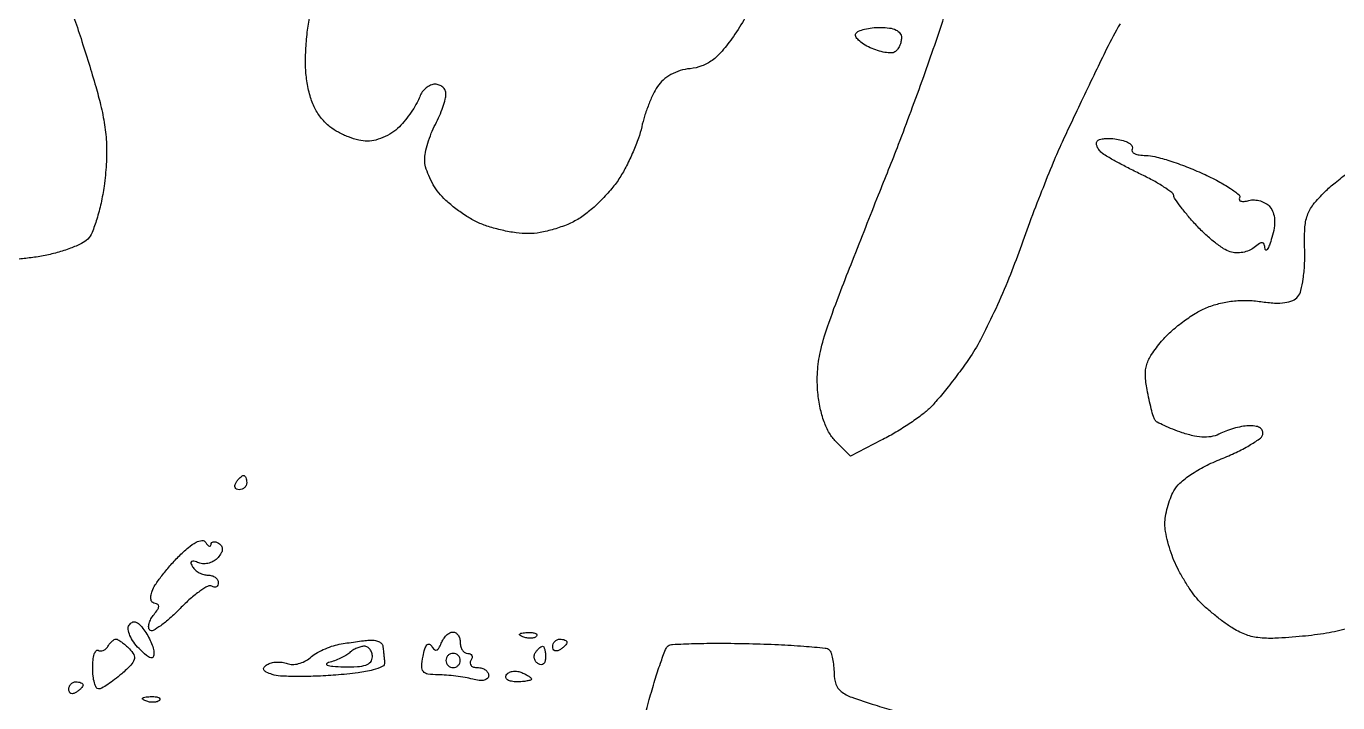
# Model space of a CAD drawing. Extents: x 0 to 102, y 0 to 135.
# Drawn here: x 58.12 to 73.71, y 86.04 to 94.09 of the extents above; entities that cross this region are included whole.
import ezdxf

# ---------------------------------------------------------------- set-up
doc = ezdxf.new("R2010")
doc.units = 0
doc.header["$MEASUREMENT"] = 0

msp = doc.modelspace()

# ---------------------------------------------------------------- linework, layer by layer
for points in [[(58.684608, 94.2021, -0.006032), (58.772818, 93.942002, -0.004343), (58.865229, 93.649711, -0.004387), (58.948286, 93.370115, -0.009467), (59.006227, 93.153228, -0.023365), (59.053299, 92.915396, -0.026596), (59.075438, 92.684279, -0.025826), (59.073219, 92.446333, -0.019866), (59.047103, 92.187848, -0.01849), (59.010578, 91.984111, -0.021113), (58.960325, 91.792578, -0.020823), (58.904574, 91.635196, -0.101171), (58.852661, 91.556604, -0.084159), (58.779086, 91.504358, -0.022618), (58.646875, 91.447785, -0.022246), (58.488578, 91.396272, -0.021362), (58.324187, 91.358229, -0.015203), (58.15851, 91.332463, -0.016605), (57.996373, 91.317721, -0.016252)], [(66.668108, 94.191114, -0.026001), (66.528474, 93.968065, -0.02315), (66.393048, 93.792709, -0.05681), (66.274414, 93.681435, -0.072535), (66.153151, 93.615962, -0.063185), (66.012357, 93.583877, 0.050835), (65.896016, 93.560362, 0.050328), (65.786397, 93.51381, 0.052645), (65.693046, 93.448932, 0.069664), (65.624932, 93.371137, 0.035491), (65.573425, 93.278856, 0.01672), (65.519648, 93.153311, 0.016474), (65.471864, 93.0175, 0.022295), (65.43832, 92.891801, -0.031595), (65.399808, 92.757556, -0.016132), (65.335583, 92.594297, -0.015963), (65.258291, 92.429687, -0.023051), (65.178827, 92.289931, -0.033373), (65.082977, 92.15842, -0.021414), (64.955664, 92.01881, -0.021514), (64.818626, 91.89227, -0.037266), (64.693266, 91.801239, -0.039983), (64.558954, 91.732394, -0.026465), (64.395511, 91.674429, -0.02664), (64.229379, 91.634719, -0.045371), (64.0873, 91.6218, -0.034918), (63.945392, 91.631722, -0.02096), (63.779189, 91.662229, -0.020937), (63.615606, 91.706678, -0.033984), (63.481635, 91.759431, -0.031084), (63.358379, 91.827603, -0.021508), (63.22777, 91.918961, -0.021757), (63.109419, 92.018019, -0.040994), (63.024699, 92.10924, -0.035897), (62.960856, 92.203619, -0.030207), (62.90698, 92.311655, -0.031291), (62.86986, 92.41671, -0.070112), (62.858321, 92.500359, -0.05086), (62.867306, 92.585987, -0.021607), (62.895813, 92.697918, -0.021112), (62.936799, 92.815724, -0.025931), (62.985221, 92.92162, 0.017749), (63.033596, 93.022994, 0.017936), (63.074476, 93.127195, 0.018053), (63.103456, 93.220251, 0.066548), (63.1116, 93.28117, 0.109727), (63.101666, 93.325894, 0.099865), (63.073543, 93.363964, 0.095108), (63.031508, 93.389496, 0.089287), (62.982045, 93.3984, 0.102361), (62.928612, 93.387345, 0.068958), (62.875198, 93.35491, 0.065384), (62.829901, 93.306945, 0.071857), (62.800238, 93.25035, -0.043897), (62.768374, 93.180322, -0.017282), (62.713005, 93.089874, -0.016949), (62.646077, 92.995684, -0.020307), (62.576647, 92.91195, -0.054937), (62.493326, 92.837663, -0.043335), (62.38911, 92.776354, -0.044223), (62.278855, 92.735261, -0.067194), (62.177662, 92.7216, -0.059609), (62.074708, 92.733918, -0.032319), (61.952829, 92.771989, -0.031696), (61.832119, 92.82746, -0.043124), (61.731942, 92.893139, -0.055897), (61.63072, 92.992912, -0.054038), (61.552787, 93.113712, -0.048128), (61.495892, 93.260925, -0.030952), (61.457576, 93.440043, -0.032377), (61.442795, 93.615354, -0.01862), (61.44658, 93.827393, -0.018443), (61.466511, 94.043497, -0.026655), (61.501254, 94.232118, -0.023933)], [(71.125818, 94.115889, 0.022732), (70.96455, 93.819538, 0.001184), (70.830462, 93.542337, 0.00085), (70.681932, 93.232065, 0.000859), (70.541567, 92.936258, 0.001853), (70.434774, 92.708014, 0.010775), (70.329421, 92.467182, 0.00405), (70.191919, 92.125626, 0.00401), (70.048167, 91.751238, 0.004864), (69.919643, 91.397895, -0.013358), (69.785621, 91.048053, -0.011182), (69.625361, 90.684238, -0.011337), (69.463817, 90.35815, -0.03013), (69.329596, 90.13569, -0.009518), (69.202022, 89.957804, -0.00874), (69.064171, 89.779697, -0.008772), (68.935656, 89.62515, -0.02826), (68.842837, 89.528993, -0.029711), (68.74463, 89.448409, -0.011813), (68.601095, 89.349342, -0.011642), (68.440768, 89.249447, -0.014346), (68.286607, 89.164178), (67.920313, 88.975087), (67.746116, 89.149284, -0.067601), (67.669786, 89.249607, -0.041184), (67.607189, 89.384996, -0.036378), (67.560589, 89.548258, -0.027386), (67.53258, 89.732893, -0.039149), (67.52827, 89.978653, -0.040173), (67.562522, 90.219914, -0.02846), (67.646641, 90.514407, -0.008896), (67.805436, 90.945503, -0.000855), (67.943657, 91.299318, -0.000592), (68.101189, 91.699145, -0.000597), (68.253485, 92.083006, -0.001226), (68.373854, 92.3832, 0.005009), (68.49267, 92.686135, 0.002365), (68.640231, 93.079322, 0.002344), (68.790831, 93.492391, 0.003307), (68.920865, 93.861975, 0.007871), (69.046612, 94.246634, 0.004716)], [(73.830878, 86.926063, -0.025777), (73.579802, 86.870402, -0.018488), (73.294732, 86.833236, -0.010945), (72.966296, 86.809948, -0.042814), (72.763239, 86.8174, -0.063478), (72.607768, 86.856939, -0.049329), (72.452381, 86.936734, -0.016861), (72.346926, 87.009921, -0.01198), (72.233606, 87.098667, -0.012113), (72.129417, 87.188685, -0.025034), (72.053457, 87.264865, -0.029914), (71.986228, 87.349014, -0.014315), (71.909725, 87.464356, -0.014135), (71.83648, 87.589724, -0.019562), (71.778507, 87.706333, -0.023126), (71.731771, 87.824714, -0.01881), (71.692494, 87.955311, -0.019207), (71.665438, 88.078545, -0.046076), (71.657447, 88.171633, -0.041745), (71.665399, 88.259847, -0.022703), (71.689026, 88.36613, -0.022471), (71.723073, 88.47276, -0.032952), (71.763197, 88.562635, -0.089941), (71.835369, 88.654642, -0.033016), (71.966355, 88.756347, -0.029854), (72.134827, 88.856084, -0.023966), (72.326634, 88.943335, 0.016047), (72.50492, 89.021052, 0.021471), (72.66091, 89.103477, 0.019321), (72.78206, 89.180734, 0.163576), (72.820134, 89.23185, 0.16237), (72.819881, 89.273908, 0.15626), (72.794481, 89.308169, 0.105351), (72.74378, 89.330381, 0.050787), (72.672888, 89.3376, 0.039498), (72.591096, 89.331129, 0.023381), (72.495198, 89.311223, 0.023303), (72.400764, 89.282216, 0.036712), (72.323296, 89.247806, -0.06556), (72.229301, 89.212377, -0.060823), (72.126874, 89.201267, -0.050164), (72.008297, 89.214808, -0.026213), (71.864736, 89.253978, -0.013213), (71.750764, 89.294962, -0.017185), (71.648857, 89.338769, -0.014914), (71.567368, 89.380181, -0.130029), (71.538159, 89.407866, -0.067996), (71.521238, 89.445982, -0.00765), (71.496226, 89.53753, -0.009167), (71.470002, 89.647999, -0.007324), (71.445677, 89.767937, -0.035995), (71.426347, 89.937541, -0.083275), (71.442232, 90.064333, -0.07603), (71.499868, 90.185945, -0.026297), (71.617322, 90.341438, -0.034644), (71.726769, 90.454588, -0.022456), (71.867499, 90.570234, -0.022579), (72.015874, 90.671268, -0.039241), (72.148357, 90.73927, -0.036584), (72.300645, 90.790183, -0.033936), (72.462597, 90.819932, -0.033324), (72.630048, 90.82784, -0.032366), (72.798731, 90.813613, 0.02197), (72.961451, 90.796478, 0.049515), (73.085244, 90.80118, 0.068679), (73.176788, 90.826916, 0.117593), (73.239846, 90.874389, 0.114449), (73.275247, 90.945222, 0.02323), (73.301822, 91.084071, 0.023374), (73.31798, 91.252017, 0.020037), (73.319599, 91.429644, -0.019156), (73.321463, 91.683363, -0.072393), (73.351411, 91.838918, -0.084165), (73.421923, 91.967178, -0.031615), (73.5597, 92.11996, -0.023387), (73.681254, 92.22809, -0.013082), (73.838351, 92.348533, -0.01303)], [(65.464688, 85.833734, -0.005051), (65.528867, 86.0805, -0.00752), (65.594985, 86.310792, -0.010799), (65.660987, 86.51251, -0.006872), (65.721759, 86.678195, -0.144473), (65.753362, 86.719571, -0.148418), (65.805299, 86.737761, -0.003602), (66.062253, 86.746758, -0.007539), (66.366357, 86.750626, -0.005018), (66.714933, 86.746305, -0.005581), (67.062861, 86.734613, -0.008471), (67.364928, 86.715952, -0.004013), (67.61937, 86.693846, -0.17437), (67.667366, 86.671253, -0.120534), (67.688801, 86.635949, -0.025955), (67.706898, 86.566193, -0.025675), (67.719809, 86.48112, -0.022049), (67.724803, 86.390719, 0.079932), (67.746818, 86.262943, 0.147464), (67.807791, 86.178068, 0.077965), (67.934866, 86.108744, 0.011728), (68.211253, 86.01705, 0.000029), (68.431732, 85.949614, 0.000017), (68.695935, 85.868832, 0.000017), (68.960376, 85.787995, 0.000028), (69.18165, 85.720377, -0.013184)]]:
    msp.add_lwpolyline(points, format="xyb")
for points in [[(68.277193, 94.0752, -0.035447), (68.383937, 94.067623, -0.078626), (68.461684, 94.043687, -0.117824), (68.508746, 94.004832, -0.162938), (68.526, 93.953293, -0.057609), (68.520195, 93.903074, -0.050202), (68.503011, 93.852988, -0.052891), (68.477711, 93.810445, -0.094035), (68.44774, 93.783018, -0.143516), (68.40337, 93.770811, -0.037794), (68.329257, 93.777659, -0.035167), (68.242415, 93.798728, -0.029813), (68.154292, 93.832696, -0.033994), (68.075083, 93.875506, -0.055344), (68.01543, 93.923158, -0.076851), (67.982453, 93.968123, -0.264141), (67.983746, 94.002971, -0.159802), (68.016887, 94.030902, -0.035522), (68.08836, 94.053983, -0.033465), (68.178667, 94.069897, -0.02689)], [(71.103295, 92.74288, -0.03662), (71.181454, 92.721913, -0.068149), (71.239794, 92.692177, -0.111713), (71.270081, 92.659062, -0.274577), (71.269521, 92.627326, 0.285846), (71.269614, 92.599003, 0.144146), (71.297409, 92.57441, 0.074714), (71.353591, 92.557711, 0.03495), (71.429484, 92.5524, -0.062229), (71.539293, 92.53868, -0.015163), (71.715112, 92.488329, -0.015309), (71.91465, 92.417777, -0.014716), (72.112181, 92.334284, -0.014681), (72.291745, 92.245612, -0.024781), (72.435932, 92.15965, -0.022479), (72.538708, 92.084382, -0.378491), (72.545287, 92.046074, 0.234832), (72.543196, 92.023471, 0.239133), (72.559952, 92.008405, 0.09601), (72.599712, 92.005561, 0.033956), (72.656043, 92.016271, -0.07743), (72.722173, 92.022988, -0.06062), (72.793304, 92.010454, -0.061338), (72.858459, 91.981511, -0.084579), (72.906951, 91.939889, -0.090746), (72.944413, 91.873186, -0.067403), (72.960915, 91.790132, -0.055326), (72.956031, 91.690571, -0.032704), (72.929463, 91.574457, -0.013787), (72.900265, 91.485724, -0.05154), (72.874839, 91.432879, -0.352769), (72.858913, 91.427227, -0.301422), (72.847872, 91.441809, 0.055048), (72.838496, 91.495608, 0.303832), (72.817097, 91.513572, 0.180177), (72.782016, 91.504685, 0.022022), (72.71776, 91.455969, -0.07702), (72.658844, 91.420734, -0.052231), (72.583581, 91.39902, -0.051647), (72.504333, 91.393199, -0.069473), (72.433479, 91.40526, -0.06997), (72.354869, 91.442947, -0.020635), (72.246487, 91.521642, -0.020278), (72.130577, 91.621236, -0.02053), (72.023614, 91.7295, -0.009722), (71.927525, 91.839309, -0.012747), (71.844352, 91.943449, -0.010296), (71.779457, 92.03286, -0.107635), (71.762213, 92.074477, 0.18954), (71.739542, 92.111207, 0.015799), (71.646192, 92.176669, 0.019319), (71.525764, 92.249077, 0.013669), (71.385469, 92.321293, -0.005978), (71.238514, 92.3941, -0.006548), (71.097767, 92.468279, -0.00616), (70.979091, 92.534732, -0.032324), (70.916881, 92.576152, -0.054033), (70.879707, 92.611484, -0.068938), (70.854412, 92.651368, -0.084064), (70.844281, 92.689485, -0.162826), (70.851412, 92.71984, -0.189048), (70.880598, 92.741731, -0.044688), (70.941634, 92.752871, -0.03985), (71.01904, 92.753766, -0.030206)], [(60.705493, 88.7454, -0.210953), (60.719759, 88.739101, -0.081139), (60.731841, 88.720549, -0.061769), (60.740064, 88.693189, -0.042167), (60.7428, 88.6608, -0.105053), (60.735942, 88.62852, -0.099167), (60.716482, 88.601051, -0.09642), (60.687407, 88.58264, -0.093332), (60.653207, 88.5762, -0.108972), (60.623179, 88.582823, -0.182303), (60.605291, 88.601051, -0.161196), (60.602659, 88.628474, -0.082592), (60.6159, 88.6608, -0.029505), (60.638657, 88.693183, -0.035638), (60.663786, 88.720549, -0.038439), (60.687665, 88.739855, -0.151918)], [(60.255055, 87.95011, 0.032291), (60.279136, 87.918671, 0.121381), (60.299332, 87.904527, 0.332588), (60.312416, 87.908187, 0.1606), (60.318505, 87.925543, -0.168547), (60.326375, 87.946913, -0.185534), (60.345477, 87.957776, -0.119781), (60.374419, 87.955215, -0.056784), (60.408508, 87.939161, -0.103183), (60.441849, 87.907522, -0.162019), (60.452843, 87.869953, -0.120023), (60.440068, 87.824753, -0.044622), (60.402323, 87.769997, -0.084302), (60.355969, 87.730165, -0.068855), (60.295768, 87.704416, -0.069459), (60.231389, 87.696132, -0.089158), (60.172836, 87.707306, 0.028807), (60.115394, 87.725631, 0.20891), (60.087441, 87.7211, 0.344004), (60.080284, 87.700578, 0.056685), (60.099415, 87.659977, 0.077285), (60.131825, 87.622104, 0.05332), (60.178427, 87.590074, 0.052836), (60.231326, 87.568327, 0.071238), (60.282493, 87.561, -0.07183), (60.329079, 87.554273, -0.086957), (60.36859, 87.534682, -0.100396), (60.395004, 87.505573, -0.135004), (60.4044, 87.471407, -0.093582), (60.39862, 87.440794, -0.171916), (60.38221, 87.421846, -0.17373), (60.357675, 87.417571, -0.09581), (60.328859, 87.428501, 0.269891), (60.282838, 87.429714, 0.027585), (60.186532, 87.369867, 0.028489), (60.071962, 87.279444, 0.018715), (59.950418, 87.163336, -0.017328), (59.83022, 87.047874, -0.028327), (59.719863, 86.95972, -0.027805), (59.62928, 86.902704, -0.334606), (59.590903, 86.908097, -0.187554), (59.577168, 86.939304, -0.077408), (59.582355, 86.985958, -0.061653), (59.604521, 87.040135, -0.045332), (59.641303, 87.093656, 0.027917), (59.683153, 87.150229, 0.117408), (59.697437, 87.189684, 0.276538), (59.686871, 87.212967, 0.152467), (59.656014, 87.2226, -0.183632), (59.62475, 87.234483, -0.148874), (59.605906, 87.265302, -0.098972), (59.603241, 87.312936, -0.052126), (59.617704, 87.37065, -0.060097), (59.6553, 87.444707, -0.016094), (59.732389, 87.552234, -0.016069), (59.828576, 87.669657, -0.01597), (59.932299, 87.78091, -0.020496), (60.048936, 87.889023, -0.055972), (60.141962, 87.951941, -0.102116), (60.210753, 87.971671, -0.270708)], [(59.521531, 86.910413, -0.033162), (59.566164, 86.842646, -0.027982), (59.604308, 86.76569, -0.028923), (59.631153, 86.691317, -0.066841), (59.640309, 86.63275, -0.126733), (59.629751, 86.587764, -0.362016), (59.602184, 86.57632, -0.106393), (59.551393, 86.604945, -0.015055), (59.463533, 86.687667, -0.041722), (59.399326, 86.763587, -0.053647), (59.354612, 86.84326, -0.06423), (59.334356, 86.914797, -0.177126), (59.344755, 86.965329, -0.12081), (59.379402, 86.999384, -0.212494), (59.418563, 87.004008, -0.12309), (59.464711, 86.975959, -0.032756)], [(63.193545, 86.8842, -0.143927), (63.226819, 86.874419, -0.099493), (63.255169, 86.846923, -0.083896), (63.274272, 86.805808, -0.066987), (63.2808, 86.7573, 0.06887), (63.287513, 86.708797, 0.085131), (63.307118, 86.667677, 0.099915), (63.336228, 86.640182, 0.140337), (63.370393, 86.6304, -0.108972), (63.400421, 86.623777, -0.182303), (63.418309, 86.605549, -0.161196), (63.420941, 86.578126, -0.082592), (63.4077, 86.5458, 0.139169), (63.398568, 86.513682, 0.191142), (63.409517, 86.486051, 0.138808), (63.440639, 86.467398, 0.066118), (63.487307, 86.4612, -0.069917), (63.537715, 86.454117, -0.085792), (63.580456, 86.43345, -0.10011), (63.609033, 86.402757, -0.13841), (63.6192, 86.366733, -0.20417), (63.604695, 86.332691, -0.136015), (63.566854, 86.312273, -0.083333), (63.506459, 86.308756, -0.038449), (63.42885, 86.323278, 0.021988), (63.340068, 86.342933, 0.011933), (63.229521, 86.359644, 0.011868), (63.116021, 86.371311, 0.01837), (63.017582, 86.375445, -0.032668), (62.896919, 86.383971, -0.190481), (62.842454, 86.414601, -0.188149), (62.823277, 86.47445, -0.031766), (62.838581, 86.595879, -0.025636), (62.859844, 86.682712, -0.105539), (62.88573, 86.729906, -0.300491), (62.913674, 86.737789, -0.178972), (62.941976, 86.715686, 0.064741), (62.97321, 86.677288, 0.27014), (63.001105, 86.670729, 0.193425), (63.027687, 86.692176, 0.03586), (63.054872, 86.750207, -0.052741), (63.08102, 86.801455, -0.056406), (63.116817, 86.844839, -0.063289), (63.156372, 86.874402, -0.129573)], [(64.07745, 86.877521, -0.028489), (64.136347, 86.876591, -0.077125), (64.176954, 86.867224, -0.208169), (64.192397, 86.851603, -0.296942), (64.188488, 86.833088, -0.126455), (64.160829, 86.816739, -0.060344), (64.119772, 86.810042, -0.05415), (64.072603, 86.813208, -0.051402), (64.026337, 86.826409, -0.054073), (63.991087, 86.845152, -0.470617), (63.989628, 86.86057, -0.168741), (64.014311, 86.872526, -0.018894)], [(59.188736, 86.7996, -0.137602), (59.212206, 86.793016, -0.020551), (59.253406, 86.765546, -0.021811), (59.300451, 86.728061, -0.017253), (59.348014, 86.683671, -0.072811), (59.39921, 86.614915, -0.201076), (59.404989, 86.556022, -0.119914), (59.365671, 86.490091, -0.01967), (59.256728, 86.387571, -0.015111), (59.172364, 86.318581, -0.019146), (59.090239, 86.260325, -0.017465), (59.019116, 86.217328, -0.127899), (58.980938, 86.2074, -0.283005), (58.954463, 86.22369, -0.049836), (58.932507, 86.280628, -0.041137), (58.917335, 86.361161, -0.026003), (58.912364, 86.456686, -0.024135), (58.916852, 86.549607, -0.04914), (58.930979, 86.62124, -0.08697), (58.951601, 86.662199, -0.38914), (58.975736, 86.666806, 0.134624), (59.003998, 86.658497, 0.100423), (59.036102, 86.664402, 0.087087), (59.067181, 86.683705, 0.072049), (59.092247, 86.71362, -0.033629), (59.115778, 86.746525, -0.038741), (59.14251, 86.774343, -0.042361), (59.168444, 86.793781, -0.140547)], [(62.20215, 86.788079, -0.055162), (62.259565, 86.786209, -0.072364), (62.309817, 86.771364, -0.089564), (62.345478, 86.74642, -0.165851), (62.360775, 86.715, -0.001887), (62.365614, 86.675064, -0.000926), (62.371488, 86.624187, -0.000919), (62.377396, 86.57131, -0.001337), (62.382396, 86.52465, -0.313215), (62.354812, 86.474514, -0.051126), (62.245106, 86.4334, -0.033332), (62.066224, 86.399041, -0.011108), (61.800771, 86.372162, -0.010204), (61.561947, 86.358225, -0.011861), (61.334459, 86.355003, -0.01092), (61.142637, 86.361027, -0.06693), (61.045586, 86.37938, -0.029179), (60.974282, 86.407769, -0.16809), (60.945562, 86.435635, -0.299932), (60.948948, 86.464854, -0.079936), (60.986187, 86.497065, -0.079031), (61.035539, 86.517689, -0.04709), (61.098693, 86.526846, -0.045769), (61.165081, 86.524083, -0.058402), (61.224386, 86.508957, 0.096078), (61.286095, 86.498057, 0.058573), (61.359684, 86.507958, 0.055726), (61.433297, 86.535842, 0.063905), (61.495285, 86.578347, -0.048272), (61.562521, 86.6276, -0.02619), (61.653332, 86.67527, -0.025848), (61.751686, 86.714479, -0.036925), (61.8426, 86.738066, -0.005946), (61.934409, 86.753649, -0.004507), (62.035462, 86.768635, -0.004558), (62.130573, 86.780983, -0.010581)], [(62.14152, 86.715, 0.064724), (62.098956, 86.709467, 0.037627), (62.050196, 86.692561, 0.036976), (62.003075, 86.667856, 0.050842), (61.96527, 86.638612, -0.05674), (61.922628, 86.60642, -0.02366), (61.858806, 86.572707, -0.023041), (61.786374, 86.542714, -0.027624), (61.7157, 86.521525, 0.183094), (61.692156, 86.505479, 0.514931), (61.697678, 86.4899, 0.05147), (61.76836, 86.477311, 0.011253), (61.89195, 86.471014, 0.018586), (62.058288, 86.472472, 0.070328), (62.160311, 86.491709, 0.137345), (62.216239, 86.529952, 0.176305), (62.2374, 86.5881, 0.073945), (62.23019, 86.636588, 0.088178), (62.209235, 86.677723, 0.100615), (62.178084, 86.705222, 0.131408)], [(64.258693, 86.715, -0.279105), (64.273086, 86.706287, -0.051652), (64.285041, 86.676256, -0.042195), (64.293294, 86.633646, -0.026751), (64.296, 86.583107, -0.067432), (64.289688, 86.536517, -0.140899), (64.270743, 86.505567, -0.190788), (64.242672, 86.494856, -0.136093), (64.21002, 86.504353, -0.090427), (64.180894, 86.530625, -0.095498), (64.163594, 86.565016, -0.099685), (64.160733, 86.602127, -0.108373), (64.172713, 86.636246, -0.031646), (64.194088, 86.666388, -0.037297), (64.218047, 86.691866, -0.040575), (64.241062, 86.709745, -0.145859)], [(64.4652, 86.7996, -0.042167), (64.497589, 86.796864, -0.061769), (64.524949, 86.788641, -0.081139), (64.543501, 86.776559, -0.210953), (64.5498, 86.762293, -0.151918), (64.544255, 86.744465, -0.038439), (64.524949, 86.720586, -0.035638), (64.497583, 86.695457, -0.029505), (64.4652, 86.6727, -0.082592), (64.432874, 86.659459, -0.161196), (64.405451, 86.662091, -0.182303), (64.387223, 86.679979, -0.108972), (64.3806, 86.710007, -0.093332), (64.38704, 86.744207, -0.09642), (64.405451, 86.773282, -0.099167), (64.43292, 86.792742, -0.105053)], [(63.1962, 86.6304, 0.099038), (63.163913, 86.623941, 0.097945), (63.136451, 86.605549, 0.097945), (63.118059, 86.578087, 0.099038), (63.1116, 86.5458, 0.099038), (63.118059, 86.513513, 0.097945), (63.136451, 86.486051, 0.097945), (63.163913, 86.467659, 0.099038), (63.1962, 86.4612, 0.099038), (63.228487, 86.467659, 0.097945), (63.255949, 86.486051, 0.097945), (63.274341, 86.513513, 0.099038), (63.2808, 86.5458, 0.099038), (63.274341, 86.578087, 0.097945), (63.255949, 86.605549, 0.097945), (63.228487, 86.623941, 0.099038)], [(64.002609, 86.406154, -0.021825), (64.050178, 86.385476, -0.030936), (64.090319, 86.36273, -0.031518), (64.11952, 86.34097, -0.220306), (64.1268, 86.325249, -0.327354), (64.117281, 86.312268, -0.029196), (64.075631, 86.301767, -0.029198), (64.019379, 86.2944, -0.017964), (63.952607, 86.292, -0.045552), (63.889348, 86.297775, -0.099152), (63.844272, 86.315766, -0.177225), (63.824391, 86.342325, -0.214542), (63.828416, 86.372905, -0.126981), (63.856887, 86.400216, -0.081026), (63.900212, 86.416045, -0.072258), (63.951396, 86.418316, -0.066719)], [(58.7124, 86.292, -0.042167), (58.744789, 86.289264, -0.061769), (58.772149, 86.281041, -0.081139), (58.790701, 86.268959, -0.210953), (58.797, 86.254693, -0.151918), (58.791455, 86.236865, -0.038439), (58.772149, 86.212986, -0.035638), (58.744783, 86.187857, -0.029505), (58.7124, 86.1651, -0.082592), (58.680074, 86.151859, -0.161196), (58.652651, 86.154491, -0.182303), (58.634423, 86.172379, -0.108972), (58.6278, 86.202407, -0.093332), (58.63424, 86.236607, -0.09642), (58.652651, 86.265682, -0.099167), (58.68012, 86.285142, -0.105053)], [(59.59365, 86.116121, -0.028489), (59.652547, 86.115191, -0.077125), (59.693154, 86.105824, -0.208169), (59.708597, 86.090203, -0.296942), (59.704688, 86.071687, -0.126455), (59.677029, 86.055339, -0.060344), (59.635972, 86.048642, -0.05415), (59.588803, 86.051808, -0.051402), (59.542537, 86.065009, -0.054073), (59.507287, 86.083752, -0.470617), (59.505828, 86.09917, -0.168741), (59.530511, 86.111126, -0.018894)]]:
    msp.add_lwpolyline(points, format="xyb", close=True)

doc.saveas('drawing.dxf')
